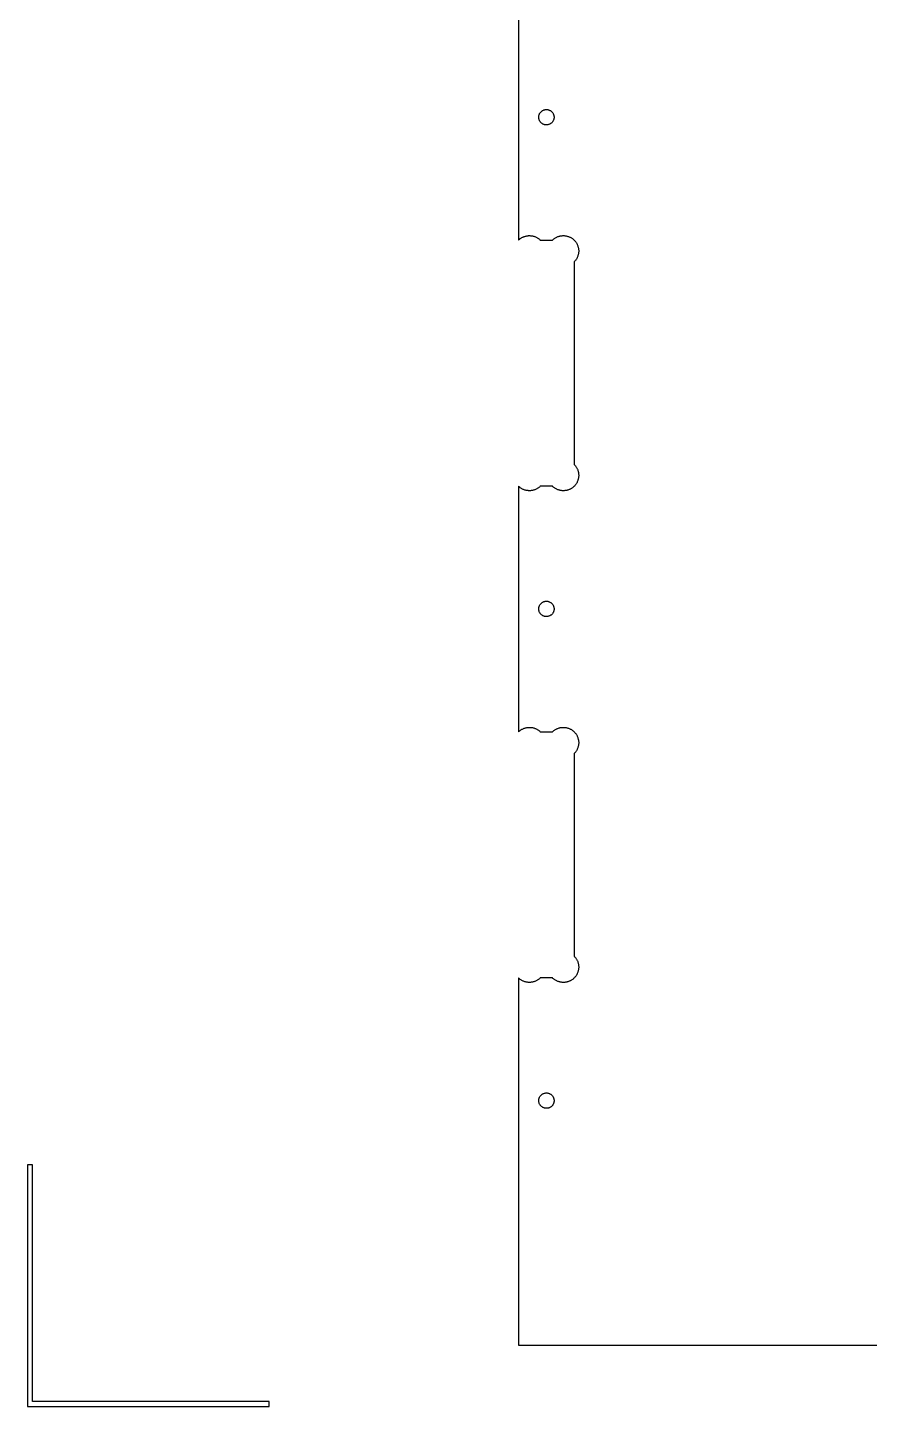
# Model space of a CAD drawing. Extents: x 0 to 2439, y 0 to 1219.
# Drawn here: x 0.1 to 174.3, y 0.1 to 285.3 of the extents above; entities that cross this region are included whole.
import ezdxf

# ---------------------------------------------------------------- set-up
doc = ezdxf.new("R2010")
doc.units = 0
doc.layers.add('Layer_1', color=7, linetype='CONTINUOUS')

msp = doc.modelspace()

# ---------------------------------------------------------------- linework, layer by layer
at = {"layer": 'Layer_1', "color": 7}
for p, q in [((101.741111, 292.167112), (101.741111, 241.365109)), ((106.534111, 268.056106), (106.616111, 268.113115)), ((106.616111, 268.113115), (106.700111, 268.166116)), ((106.700111, 268.166116), (106.788111, 268.213106)), ((106.788111, 268.213106), (106.879111, 268.254113)), ((106.879111, 268.254113), (106.972111, 268.290096)), ((106.972111, 268.290096), (107.06711, 268.320097)), ((107.06711, 268.320097), (107.16411, 268.344086)), ((107.16411, 268.344114), (107.262112, 268.361047)), ((107.262112, 268.361104), (107.361112, 268.372957)), ((107.361112, 268.373098), (107.461112, 268.378178)), ((107.461112, 268.378122), (107.561112, 268.378122)), ((107.561112, 268.377106), (107.66011, 268.37005)), ((107.66011, 268.370106), (107.759111, 268.355995)), ((107.759111, 268.356108), (107.857112, 268.337199)), ((107.857112, 268.337115), (107.95311, 268.31115)), ((107.95311, 268.311122), (108.04711, 268.279118)), ((108.04711, 268.279118), (108.140111, 268.241103)), ((108.140111, 268.241103), (108.230111, 268.19812)), ((108.230111, 268.19812), (108.31611, 268.149098)), ((108.31611, 268.149098), (108.400111, 268.095109)), ((108.400111, 268.095109), (108.480112, 268.035109)), ((105.907112, 266.75811), (105.908241, 266.857113)), ((105.91211, 266.658118), (105.907115, 266.75811)), ((105.908111, 266.857113), (105.91511, 266.957104)), ((105.92411, 266.559115), (105.912116, 266.658118)), ((105.91511, 266.957104), (105.929108, 267.056108)), ((105.941111, 266.461099), (105.924121, 266.559115)), ((105.929111, 267.056108), (105.949121, 267.154124)), ((105.965111, 266.364099), (105.941122, 266.461099)), ((105.949112, 267.154124), (105.974117, 267.250108)), ((105.995112, 266.269103), (105.965111, 266.364099)), ((105.974111, 267.250108), (106.006113, 267.344116)), ((106.031112, 266.176111), (105.995112, 266.269103)), ((106.006113, 267.344116), (106.044111, 267.437108)), ((106.07211, 266.085122), (106.031112, 266.176111)), ((106.044111, 267.437108), (106.08711, 267.527109)), ((106.119112, 265.997097), (106.07211, 266.085122)), ((106.08711, 267.527109), (106.13611, 267.613102)), ((106.17211, 265.913108), (106.119112, 265.997097)), ((106.13611, 267.613102), (106.191112, 267.697119)), ((106.230112, 265.831122), (106.17211, 265.913108)), ((106.191112, 267.697119), (106.250111, 267.777101)), ((106.292111, 265.754104), (106.230112, 265.831122)), ((106.250111, 267.777101), (106.31411, 267.853104)), ((106.36011, 265.680105), (106.292111, 265.754104)), ((106.31411, 267.853104), (106.383111, 267.925098)), ((106.43211, 265.611102), (106.36011, 265.680105)), ((106.383111, 267.925098), (106.457112, 267.993114)), ((106.50811, 265.547122), (106.43211, 265.611102)), ((106.457112, 267.993114), (106.534111, 268.056106)), ((106.588111, 265.487122), (106.50811, 265.547122)), ((106.672112, 265.433104), (106.588111, 265.487122)), ((106.75911, 265.384111), (106.672112, 265.433104)), ((106.848111, 265.3411), (106.75911, 265.384111)), ((106.941112, 265.303113), (106.848111, 265.3411)), ((107.035112, 265.271109), (106.941112, 265.303113)), ((107.132112, 265.245116), (107.035112, 265.271081)), ((107.229111, 265.226123), (107.132112, 265.245032)), ((107.328112, 265.212096), (107.229111, 265.226207)), ((107.824112, 265.238117), (107.72611, 265.221184)), ((107.921112, 265.262106), (107.824112, 265.238117)), ((108.016111, 265.292106), (107.921112, 265.262106)), ((108.109111, 265.328118), (108.016111, 265.292106)), ((108.200111, 265.369096), (108.109111, 265.328118)), ((108.288111, 265.416115), (108.200111, 265.369096)), ((108.37311, 265.469116), (108.288111, 265.416115)), ((108.454111, 265.527113), (108.37311, 265.469116)), ((108.53111, 265.589117), (108.454111, 265.527113)), ((108.480112, 268.035109), (108.556112, 267.971101)), ((108.605111, 265.657104), (108.53111, 265.589117)), ((108.556112, 267.971101), (108.628112, 267.902097)), ((108.674112, 265.729099), (108.605111, 265.657104)), ((108.628112, 267.902097), (108.696111, 267.828099)), ((108.738111, 265.805102), (108.674112, 265.729099)), ((108.696111, 267.828099), (108.759111, 267.751108)), ((108.798112, 265.885112), (108.738111, 265.805102)), ((108.759111, 267.751108), (108.816112, 267.670111)), ((108.852112, 265.969101), (108.798112, 265.885112)), ((108.816112, 267.670111), (108.86911, 267.585105)), ((108.901111, 266.05611), (108.852112, 265.969101)), ((108.86911, 267.585105), (108.916112, 267.497108)), ((108.944111, 266.145123), (108.901111, 266.05611)), ((108.916112, 267.497108), (108.958112, 267.40612)), ((108.982112, 266.238115), (108.944111, 266.145123)), ((108.958112, 267.40612), (108.99311, 267.3131)), ((109.01411, 266.332123), (108.982112, 266.238115)), ((108.99311, 267.3131), (109.02311, 267.218104)), ((109.040112, 266.429123), (109.014119, 266.332123)), ((109.02311, 267.218104), (109.047099, 267.121104)), ((109.059111, 266.526123), (109.040117, 266.429123)), ((109.047111, 267.121104), (109.065116, 267.023116)), ((109.073112, 266.625098), (109.059114, 266.526123)), ((109.065111, 267.023116), (109.076117, 266.924113)), ((109.080111, 266.725118), (109.073112, 266.625098)), ((109.076112, 266.924113), (109.081107, 266.824121)), ((109.08111, 266.824121), (109.079981, 266.725118)), ((107.428112, 265.205097), (107.328112, 265.212153)), ((107.52711, 265.204109), (107.428112, 265.204109)), ((107.627112, 265.209105), (107.52711, 265.204025)), ((107.72611, 265.221099), (107.627112, 265.208964)), ((101.741111, 241.365109), (101.789111, 241.413115)), ((101.789111, 241.413115), (101.886111, 241.503115)), ((101.886111, 241.503115), (101.988112, 241.588121)), ((101.988112, 241.588121), (102.09311, 241.670106)), ((102.09311, 241.670106), (102.201111, 241.747096)), ((102.201111, 241.747096), (102.313111, 241.81912)), ((102.313111, 241.81912), (102.427111, 241.887107)), ((102.427111, 241.887107), (102.545111, 241.950099)), ((102.545111, 241.950099), (102.66411, 242.008124)), ((102.66411, 242.008124), (102.786112, 242.061097)), ((102.786112, 242.061097), (102.911111, 242.108115)), ((102.911111, 242.108115), (103.037112, 242.151098)), ((103.037112, 242.151098), (103.164112, 242.188097)), ((103.164112, 242.188097), (103.29311, 242.219113)), ((103.29311, 242.219113), (103.424112, 242.246206)), ((103.424112, 242.246122), (103.555111, 242.267006)), ((103.555111, 242.267119), (103.687112, 242.282077)), ((103.687112, 242.282105), (103.82011, 242.291983)), ((103.82011, 242.292124), (103.953112, 242.296075)), ((103.953112, 242.296103), (104.08611, 242.293281)), ((104.08611, 242.2941), (104.21911, 242.287044)), ((104.21911, 242.2871), (104.351111, 242.274965)), ((104.351111, 242.275106), (104.483112, 242.257044)), ((104.483112, 242.2571), (104.614111, 242.233111)), ((104.614111, 242.233111), (104.743112, 242.204099)), ((104.743112, 242.204099), (104.87211, 242.170119)), ((104.87211, 242.170119), (104.99911, 242.1301)), ((104.99911, 242.1301), (105.124112, 242.085114)), ((105.124112, 242.085114), (105.247113, 242.035104)), ((105.247113, 242.035104), (105.368113, 241.979111)), ((105.368113, 241.979111), (105.48611, 241.919111)), ((105.48611, 241.919111), (105.602111, 241.854115)), ((105.602111, 241.854115), (105.71511, 241.784124)), ((105.71511, 241.784124), (105.825112, 241.709109)), ((105.825112, 241.709109), (105.932111, 241.630115)), ((105.932111, 241.630115), (106.035111, 241.546098)), ((106.035111, 241.546098), (106.135111, 241.458101)), ((106.135111, 241.458101), (106.231111, 241.366096)), ((106.231111, 241.366096), (108.75711, 241.366096)), ((108.75711, 241.366096), (108.853111, 241.458101)), ((108.853111, 241.458101), (108.953111, 241.546098)), ((108.953111, 241.546098), (109.056111, 241.630115)), ((109.056111, 241.630115), (109.16311, 241.709109)), ((109.16311, 241.709109), (109.273111, 241.784124)), ((109.273111, 241.784124), (109.38611, 241.854115)), ((109.38611, 241.854115), (109.502112, 241.919111)), ((109.502112, 241.919111), (109.620112, 241.979111)), ((109.620112, 241.979111), (109.741112, 242.035104)), ((109.741112, 242.035104), (109.86411, 242.085114)), ((109.86411, 242.085114), (109.989112, 242.1301)), ((109.989112, 242.1301), (110.116112, 242.170119)), ((110.116112, 242.170119), (110.24511, 242.204099)), ((110.24511, 242.204099), (110.37511, 242.233111)), ((110.37511, 242.233111), (110.50511, 242.2571)), ((110.50511, 242.2571), (110.637111, 242.275162)), ((110.637111, 242.275106), (110.770111, 242.287242)), ((110.770111, 242.2871), (110.902112, 242.294156)), ((110.902112, 242.2941), (111.035112, 242.296922)), ((111.035112, 242.296103), (111.168112, 242.292152)), ((111.168112, 242.292124), (111.301112, 242.282246)), ((111.301112, 242.282105), (111.43311, 242.267147)), ((111.43311, 242.267119), (111.564112, 242.246235)), ((111.564112, 242.246122), (111.695111, 242.219028)), ((111.695111, 242.219113), (111.824112, 242.188097)), ((111.824112, 242.188097), (111.952111, 242.151098)), ((111.952111, 242.151098), (112.07811, 242.108115)), ((112.07811, 242.108115), (112.20211, 242.061097)), ((112.20211, 242.061097), (112.324111, 242.008124)), ((112.324111, 242.008124), (112.444112, 241.950099)), ((112.444112, 241.950099), (112.56111, 241.887107)), ((112.56111, 241.887107), (112.675111, 241.81912)), ((112.675111, 241.81912), (112.787111, 241.747096)), ((112.787111, 241.747096), (112.895112, 241.670106)), ((112.895112, 241.670106), (113.00011, 241.588121)), ((113.00011, 241.588121), (113.102111, 241.503115)), ((113.102111, 241.503115), (113.200112, 241.413115)), ((113.200112, 241.413115), (113.294112, 241.319106)), ((113.294112, 241.319106), (113.38411, 241.221119)), ((113.38411, 241.221119), (113.470111, 241.119124)), ((113.470111, 241.119124), (113.551112, 241.014109)), ((113.551112, 241.014109), (113.628111, 240.906102)), ((113.628111, 240.906102), (113.70111, 240.794117)), ((113.70111, 240.794117), (113.76811, 240.680099)), ((113.76811, 240.680099), (113.83111, 240.562102)), ((113.83111, 240.562102), (113.88911, 240.443117)), ((113.88911, 240.443117), (113.942111, 240.321112)), ((113.942111, 240.321112), (113.98911, 240.196116)), ((113.98911, 240.196116), (114.032112, 240.070104)), ((114.032112, 240.070104), (114.069111, 239.943104)), ((114.069111, 239.943104), (114.101112, 239.8141)), ((114.101112, 239.8141), (114.127105, 239.683121)), ((114.127111, 239.683121), (114.148108, 239.552113)), ((113.294112, 236.9231), (113.247111, 236.87611)), ((113.247111, 236.87611), (113.247111, 194.961115)), ((113.38411, 237.021116), (113.294112, 236.9231)), ((113.470111, 237.123111), (113.38411, 237.021116)), ((113.551112, 237.228098), (113.470111, 237.123111)), ((113.628111, 237.336104), (113.551112, 237.228098)), ((113.70111, 237.448118), (113.628111, 237.336104)), ((113.76811, 237.562108), (113.70111, 237.448118)), ((113.83111, 237.680105), (113.76811, 237.562108)), ((113.88911, 237.799118), (113.83111, 237.680105)), ((113.942111, 237.921123), (113.88911, 237.799118)), ((113.98911, 238.045103), (113.942111, 237.921123)), ((114.032112, 238.172103), (113.98911, 238.045103)), ((114.069111, 238.299103), (114.032112, 238.172103)), ((114.101112, 238.428107), (114.069111, 238.299103)), ((114.127111, 238.559114), (114.101118, 238.428107)), ((114.148111, 238.690122), (114.127113, 238.559114)), ((114.148111, 239.552113), (114.163097, 239.420118)), ((114.163111, 238.822117), (114.148125, 238.690122)), ((114.163111, 239.420118), (114.173102, 239.287106)), ((114.17311, 238.9551), (114.163119, 238.822117)), ((114.177112, 239.088112), (114.173104, 238.9551)), ((114.17311, 239.287106), (114.177118, 239.154123)), ((114.177112, 239.154123), (114.177112, 239.088112)), ((113.247111, 194.961115), (113.339112, 194.861124)), ((113.339112, 194.861124), (113.427112, 194.761104)), ((113.427112, 194.761104), (113.51111, 194.661113)), ((113.51111, 194.661113), (113.590112, 194.551102)), ((113.590112, 194.551102), (113.66511, 194.44112)), ((113.66511, 194.44112), (113.73511, 194.33111)), ((113.73511, 194.33111), (113.800111, 194.211109)), ((113.800111, 194.211109), (113.861111, 194.091108)), ((113.861111, 194.091108), (113.91611, 193.971108)), ((113.91611, 193.971108), (113.966111, 193.851107)), ((113.76811, 191.151115), (113.70111, 191.041105)), ((113.83111, 191.271116), (113.76811, 191.151115)), ((113.88911, 191.391117), (113.83111, 191.271116)), ((113.942111, 191.511118), (113.88911, 191.391117)), ((113.98911, 191.631118), (113.942111, 191.511118)), ((113.966111, 193.851107), (114.011112, 193.721115)), ((114.032112, 191.76111), (113.98911, 191.631118)), ((114.011112, 193.721115), (114.051111, 193.601114)), ((114.069111, 191.891102), (114.032112, 191.76111)), ((114.051111, 193.601114), (114.08511, 193.471123)), ((114.101112, 192.021121), (114.069111, 191.891102)), ((114.08511, 193.471123), (114.114112, 193.341103)), ((114.127111, 192.151113), (114.101118, 192.021121)), ((114.114112, 193.341103), (114.1381, 193.211111)), ((114.148111, 192.281104), (114.127113, 192.151113)), ((114.138112, 193.211111), (114.156117, 193.08112)), ((114.163111, 192.411096), (114.148125, 192.281104)), ((114.156112, 193.08112), (114.169122, 192.941109)), ((114.17311, 192.541116), (114.163119, 192.411096)), ((114.169111, 192.941109), (114.17611, 192.811118)), ((114.177112, 192.681098), (114.173104, 192.541116)), ((114.17611, 192.811118), (114.177239, 192.681098)), ((101.789111, 190.421119), (101.741111, 190.4711)), ((101.741111, 190.4711), (101.741111, 139.66111)), ((101.886111, 190.331118), (101.789111, 190.421119)), ((101.988112, 190.241118), (101.886111, 190.331118)), ((102.09311, 190.161108), (101.988112, 190.241118)), ((102.201111, 190.081098), (102.09311, 190.161108)), ((102.313111, 190.011106), (102.201111, 190.081098)), ((102.427111, 189.941115), (102.313111, 190.011106)), ((102.545111, 189.881115), (102.427111, 189.941115)), ((102.66411, 189.821114), (102.545111, 189.881115)), ((102.786112, 189.771105), (102.66411, 189.821114)), ((102.911111, 189.721123), (102.786112, 189.771105)), ((103.037112, 189.681104), (102.911111, 189.721123)), ((103.164112, 189.641113), (103.037112, 189.681104)), ((103.29311, 189.611113), (103.164112, 189.641113)), ((103.424112, 189.591103), (103.29311, 189.611141)), ((103.555111, 189.561103), (103.424112, 189.591103)), ((103.687112, 189.551112), (103.555111, 189.56099)), ((103.82011, 189.541122), (103.687112, 189.551)), ((103.953112, 189.541122), (103.82011, 189.541122)), ((104.08611, 189.541122), (103.953112, 189.541122)), ((104.21911, 189.541122), (104.08611, 189.541122)), ((104.351111, 189.561103), (104.21911, 189.541065)), ((104.483112, 189.571122), (104.351111, 189.561244)), ((104.614111, 189.601122), (104.483112, 189.571122)), ((104.743112, 189.631122), (104.614111, 189.601122)), ((104.87211, 189.661123), (104.743112, 189.631122)), ((104.99911, 189.701114), (104.87211, 189.661123)), ((105.124112, 189.751123), (104.99911, 189.701114)), ((105.247113, 189.801105), (105.124112, 189.751123)), ((105.368113, 189.851115), (105.247113, 189.801105)), ((105.48611, 189.911115), (105.368113, 189.851115)), ((105.602111, 189.981106), (105.48611, 189.911115)), ((105.71511, 190.051097), (105.602111, 189.981106)), ((105.825112, 190.121117), (105.71511, 190.051097)), ((105.932111, 190.201098), (105.825112, 190.121117)), ((106.035111, 190.291099), (105.932111, 190.201098)), ((106.135111, 190.371109), (106.035111, 190.291099)), ((106.231111, 190.4711), (106.135111, 190.371109)), ((108.75711, 190.4711), (106.231111, 190.4711)), ((108.853111, 190.371109), (108.75711, 190.4711)), ((108.953111, 190.291099), (108.853111, 190.371109)), ((109.056111, 190.201098), (108.953111, 190.291099)), ((109.16311, 190.121117), (109.056111, 190.201098)), ((109.273111, 190.051097), (109.16311, 190.121117)), ((109.38611, 189.981106), (109.273111, 190.051097)), ((109.502112, 189.911115), (109.38611, 189.981106)), ((109.620112, 189.851115), (109.502112, 189.911115)), ((109.741112, 189.801105), (109.620112, 189.851115)), ((109.86411, 189.751123), (109.741112, 189.801105)), ((109.989112, 189.701114), (109.86411, 189.751123)), ((110.116112, 189.661123), (109.989112, 189.701114)), ((110.24511, 189.631122), (110.116112, 189.661123)), ((110.37511, 189.601122), (110.24511, 189.631122)), ((110.50511, 189.571122), (110.37511, 189.601122)), ((110.637111, 189.561103), (110.50511, 189.570981)), ((110.770111, 189.541122), (110.637111, 189.56116)), ((110.902112, 189.541122), (110.770111, 189.541122)), ((111.035112, 189.541122), (110.902112, 189.541122)), ((111.168112, 189.541122), (111.035112, 189.541122)), ((111.301112, 189.551112), (111.168112, 189.541235)), ((111.43311, 189.561103), (111.301112, 189.551225)), ((111.564112, 189.591103), (111.43311, 189.561103)), ((111.695111, 189.611113), (111.564112, 189.591075)), ((111.824112, 189.641113), (111.695111, 189.611113)), ((111.952111, 189.681104), (111.824112, 189.641113)), ((112.07811, 189.721123), (111.952111, 189.681104)), ((112.20211, 189.771105), (112.07811, 189.721123)), ((112.324111, 189.821114), (112.20211, 189.771105)), ((112.444112, 189.881115), (112.324111, 189.821114)), ((112.56111, 189.941115), (112.444112, 189.881115)), ((112.675111, 190.011106), (112.56111, 189.941115)), ((112.787111, 190.081098), (112.675111, 190.011106)), ((112.895112, 190.161108), (112.787111, 190.081098)), ((113.00011, 190.241118), (112.895112, 190.161108)), ((113.102111, 190.331118), (113.00011, 190.241118)), ((113.200112, 190.421119), (113.102111, 190.331118)), ((113.294112, 190.51112), (113.200112, 190.421119)), ((113.38411, 190.611111), (113.294112, 190.51112)), ((113.470111, 190.711102), (113.38411, 190.611111)), ((113.551112, 190.821112), (113.470111, 190.711102)), ((113.628111, 190.931123), (113.551112, 190.821112)), ((113.70111, 191.041105), (113.628111, 190.931123)), ((105.929111, 165.351121), (105.949121, 165.451113)), ((105.949112, 165.451113), (105.974117, 165.551104)), ((105.974111, 165.551104), (106.006113, 165.641105)), ((106.006113, 165.641105), (106.044111, 165.741096)), ((106.044111, 165.741096), (106.08711, 165.831097)), ((106.08711, 165.831097), (106.13611, 165.911107)), ((106.13611, 165.911107), (106.191112, 166.001107)), ((106.191112, 166.001107), (106.250111, 166.081117)), ((106.250111, 166.081117), (106.31411, 166.151108)), ((106.31411, 166.151108), (106.383111, 166.2211)), ((106.383111, 166.2211), (106.457112, 166.291119)), ((106.457112, 166.291119), (106.534111, 166.351119)), ((106.534111, 166.351119), (106.616111, 166.41112)), ((106.616111, 166.41112), (106.700111, 166.461101)), ((106.700111, 166.461101), (106.788111, 166.511111)), ((106.788111, 166.511111), (106.879111, 166.551102)), ((106.879111, 166.551102), (106.972111, 166.591121)), ((106.972111, 166.591121), (107.06711, 166.621121)), ((107.06711, 166.621121), (107.16411, 166.641159)), ((107.16411, 166.641103), (107.262112, 166.66114)), ((107.262112, 166.661112), (107.361112, 166.67099)), ((107.361112, 166.671103), (107.461112, 166.680981)), ((107.461112, 166.681122), (107.561112, 166.681122)), ((107.561112, 166.681122), (107.66011, 166.671244)), ((107.66011, 166.671103), (107.759111, 166.661225)), ((107.759111, 166.661112), (107.857112, 166.641074)), ((107.857112, 166.641103), (107.95311, 166.611102)), ((107.95311, 166.611102), (108.04711, 166.581102)), ((108.04711, 166.581102), (108.140111, 166.541111)), ((108.140111, 166.541111), (108.230111, 166.50112)), ((108.230111, 166.50112), (108.31611, 166.451111)), ((108.31611, 166.451111), (108.400111, 166.39111)), ((108.400111, 166.39111), (108.480112, 166.33111)), ((108.480112, 166.33111), (108.556112, 166.271109)), ((108.556112, 166.271109), (108.628112, 166.201118)), ((108.628112, 166.201118), (108.696111, 166.131099)), ((108.696111, 166.131099), (108.759111, 166.051117)), ((108.759111, 166.051117), (108.816112, 165.971107)), ((108.816112, 165.971107), (108.86911, 165.881106)), ((108.86911, 165.881106), (108.916112, 165.801096)), ((108.916112, 165.801096), (108.958112, 165.711124)), ((108.958112, 165.711124), (108.99311, 165.611104)), ((108.99311, 165.611104), (109.02311, 165.521104)), ((109.02311, 165.521104), (109.047099, 165.421112)), ((109.047111, 165.421112), (109.065116, 165.321121)), ((105.907112, 165.06111), (105.908241, 165.161101)), ((105.91211, 164.961118), (105.907112, 165.06111)), ((105.908111, 165.161101), (105.91511, 165.261121)), ((105.92411, 164.861099), (105.912116, 164.961118)), ((105.91511, 165.261121), (105.929108, 165.351121)), ((105.941111, 164.761108), (105.924121, 164.861099)), ((105.965111, 164.661116), (105.941122, 164.761108)), ((105.995112, 164.571116), (105.965111, 164.661116)), ((106.031112, 164.471096), (105.995112, 164.571116)), ((106.07211, 164.381124), (106.031112, 164.471096)), ((106.119112, 164.301114), (106.07211, 164.381124)), ((106.17211, 164.211113), (106.119112, 164.301114)), ((106.230112, 164.131103), (106.17211, 164.211113)), ((106.292111, 164.051121), (106.230112, 164.131103)), ((106.36011, 163.981102), (106.292111, 164.051121)), ((106.43211, 163.911111), (106.36011, 163.981102)), ((106.50811, 163.85111), (106.43211, 163.911111)), ((106.588111, 163.79111), (106.50811, 163.85111)), ((106.672112, 163.731109), (106.588111, 163.79111)), ((106.75911, 163.6811), (106.672112, 163.731109)), ((106.848111, 163.641109), (106.75911, 163.6811)), ((106.941112, 163.601118), (106.848111, 163.641109)), ((107.035112, 163.571118), (106.941112, 163.601118)), ((107.132112, 163.541117), (107.035112, 163.571118)), ((107.229111, 163.521108), (107.132112, 163.541146)), ((107.328112, 163.511117), (107.229111, 163.520995)), ((107.428112, 163.501098), (107.328112, 163.510976)), ((107.52711, 163.501098), (107.428112, 163.501098)), ((107.627112, 163.511117), (107.52711, 163.501239)), ((107.72611, 163.521108), (107.627112, 163.51123)), ((107.824112, 163.541117), (107.72611, 163.52108)), ((107.921112, 163.561099), (107.824112, 163.541061)), ((108.016111, 163.591099), (107.921112, 163.561099)), ((108.109111, 163.631118), (108.016111, 163.591099)), ((108.200111, 163.671109), (108.109111, 163.631118)), ((108.288111, 163.721119), (108.200111, 163.671109)), ((108.37311, 163.7711), (108.288111, 163.721119)), ((108.454111, 163.831101), (108.37311, 163.7711)), ((108.53111, 163.891101), (108.454111, 163.831101)), ((108.605111, 163.96112), (108.53111, 163.891101)), ((108.674112, 164.031112), (108.605111, 163.96112)), ((108.738111, 164.101103), (108.674112, 164.031112)), ((108.798112, 164.181113), (108.738111, 164.101103)), ((108.852112, 164.271113), (108.798112, 164.181113)), ((108.901111, 164.351123), (108.852112, 164.271113)), ((108.944111, 164.441124), (108.901111, 164.351123)), ((108.982112, 164.541115), (108.944111, 164.441124)), ((109.01411, 164.631116), (108.982112, 164.541115)), ((109.040112, 164.731107), (109.014119, 164.631116)), ((109.059111, 164.831099), (109.040117, 164.731107)), ((109.073112, 164.921099), (109.059114, 164.831099)), ((109.065111, 165.321121), (109.076117, 165.221102)), ((109.080111, 165.021119), (109.073112, 164.921099)), ((109.076112, 165.221102), (109.081107, 165.12111)), ((109.08111, 165.12111), (109.079981, 165.021119)), ((101.789111, 139.71112), (101.886111, 139.80112)), ((101.886111, 139.80112), (101.988112, 139.891121)), ((101.988112, 139.891121), (102.09311, 139.971103)), ((102.09311, 139.971103), (102.201111, 140.051113)), ((102.201111, 140.051113), (102.313111, 140.121104)), ((102.313111, 140.121104), (102.427111, 140.191123)), ((102.427111, 140.191123), (102.545111, 140.251124)), ((102.545111, 140.251124), (102.66411, 140.311124)), ((102.66411, 140.311124), (102.786112, 140.361106)), ((102.786112, 140.361106), (102.911111, 140.411115)), ((102.911111, 140.411115), (103.037112, 140.451106)), ((103.037112, 140.451106), (103.164112, 140.491097)), ((103.164112, 140.491097), (103.29311, 140.521097)), ((103.29311, 140.521097), (103.424112, 140.541135)), ((103.424112, 140.541107), (103.555111, 140.571107)), ((103.555111, 140.571107), (103.687112, 140.580985)), ((103.687112, 140.581098), (103.82011, 140.590976)), ((103.82011, 140.591117), (103.953112, 140.591117)), ((103.953112, 140.591117), (104.08611, 140.591117)), ((104.08611, 140.591117), (104.21911, 140.591117)), ((104.21911, 140.591117), (104.351111, 140.571079)), ((104.351111, 140.571107), (104.483112, 140.561229)), ((104.483112, 140.561116), (104.614111, 140.531116)), ((104.614111, 140.531116), (104.743112, 140.501116)), ((104.743112, 140.501116), (104.87211, 140.471116)), ((104.87211, 140.471116), (104.99911, 140.431097)), ((104.99911, 140.431097), (105.124112, 140.381115)), ((105.124112, 140.381115), (105.247113, 140.331105)), ((105.247113, 140.331105), (105.368113, 140.281124)), ((105.368113, 140.281124), (105.48611, 140.221123)), ((105.48611, 140.221123), (105.602111, 140.151104)), ((105.602111, 140.151104), (105.71511, 140.081113)), ((105.71511, 140.081113), (105.825112, 140.011122)), ((105.825112, 140.011122), (105.932111, 139.931112)), ((105.932111, 139.931112), (106.035111, 139.841111)), ((106.035111, 139.841111), (106.135111, 139.761101)), ((106.135111, 139.761101), (106.231111, 139.6711)), ((108.75711, 139.6711), (108.853111, 139.761101)), ((108.853111, 139.761101), (108.953111, 139.841111)), ((108.953111, 139.841111), (109.056111, 139.931112)), ((109.056111, 139.931112), (109.16311, 140.011122)), ((109.16311, 140.011122), (109.273111, 140.081113)), ((109.273111, 140.081113), (109.38611, 140.151104)), ((109.38611, 140.151104), (109.502112, 140.221123)), ((109.502112, 140.221123), (109.620112, 140.281124)), ((109.620112, 140.281124), (109.741112, 140.331105)), ((109.741112, 140.331105), (109.86411, 140.381115)), ((109.86411, 140.381115), (109.989112, 140.431097)), ((109.989112, 140.431097), (110.116112, 140.471116)), ((110.116112, 140.471116), (110.24511, 140.501116)), ((110.24511, 140.501116), (110.37511, 140.531116)), ((110.37511, 140.531116), (110.50511, 140.561116)), ((110.50511, 140.561116), (110.637111, 140.570994)), ((110.637111, 140.571107), (110.770111, 140.591145)), ((110.770111, 140.591117), (110.902112, 140.591117)), ((110.902112, 140.591117), (111.035112, 140.591117)), ((111.035112, 140.591117), (111.168112, 140.591117)), ((111.168112, 140.591117), (111.301112, 140.581239)), ((111.301112, 140.581098), (111.43311, 140.57122)), ((111.43311, 140.571107), (111.564112, 140.541107)), ((111.564112, 140.541107), (111.695111, 140.521069)), ((111.695111, 140.521097), (111.824112, 140.491097)), ((111.824112, 140.491097), (111.952111, 140.451106)), ((111.952111, 140.451106), (112.07811, 140.411115)), ((112.07811, 140.411115), (112.20211, 140.361106)), ((112.20211, 140.361106), (112.324111, 140.311124)), ((112.324111, 140.311124), (112.444112, 140.251124)), ((112.444112, 140.251124), (112.56111, 140.191123)), ((112.56111, 140.191123), (112.675111, 140.121104)), ((112.675111, 140.121104), (112.787111, 140.051113)), ((112.787111, 140.051113), (112.895112, 139.971103)), ((112.895112, 139.971103), (113.00011, 139.891121)), ((113.00011, 139.891121), (113.102111, 139.80112)), ((113.102111, 139.80112), (113.200112, 139.71112)), ((101.741111, 139.66111), (101.789111, 139.71112)), ((106.231111, 139.6711), (108.75711, 139.6711)), ((113.200112, 139.71112), (113.294112, 139.621119)), ((113.294112, 139.621119), (113.38411, 139.521099)), ((113.38411, 139.521099), (113.470111, 139.421108)), ((113.470111, 139.421108), (113.551112, 139.311098)), ((113.551112, 139.311098), (113.628111, 139.201116)), ((113.628111, 139.201116), (113.70111, 139.091106)), ((113.70111, 139.091106), (113.76811, 138.981124)), ((113.76811, 138.981124), (113.83111, 138.861123)), ((113.83111, 138.861123), (113.88911, 138.741122)), ((113.88911, 138.741122), (113.942111, 138.621121)), ((113.942111, 138.621121), (113.98911, 138.50112)), ((113.98911, 138.50112), (114.032112, 138.3711)), ((114.032112, 138.3711), (114.069111, 138.241109)), ((114.069111, 138.241109), (114.101112, 138.111117)), ((114.101112, 138.111117), (114.127105, 137.981097)), ((114.127111, 137.981097), (114.148108, 137.851106)), ((114.148111, 136.991118), (114.127113, 136.861098)), ((114.148111, 137.851106), (114.163097, 137.721114)), ((114.163111, 137.12111), (114.148125, 136.991118)), ((114.163111, 137.721114), (114.173102, 137.591123)), ((114.17311, 137.251101), (114.163111, 137.12111)), ((114.177112, 137.391112), (114.173104, 137.251101)), ((114.17311, 137.591123), (114.177118, 137.451112)), ((114.177112, 137.451112), (114.177112, 137.391112)), ((113.294112, 135.221105), (113.247111, 135.171124)), ((113.247111, 135.171124), (113.247111, 93.261124)), ((113.38411, 135.321096), (113.294112, 135.221105)), ((113.470111, 135.421116), (113.38411, 135.321096)), ((113.551112, 135.531098), (113.470111, 135.421116)), ((113.628111, 135.641108), (113.551112, 135.531098)), ((113.70111, 135.751118), (113.628111, 135.641108)), ((113.76811, 135.8611), (113.70111, 135.751118)), ((113.83111, 135.981101), (113.76811, 135.8611)), ((113.88911, 136.101102), (113.83111, 135.981101)), ((113.942111, 136.221103), (113.88911, 136.101102)), ((113.98911, 136.341104), (113.942111, 136.221103)), ((114.032112, 136.471124), (113.98911, 136.341104)), ((114.069111, 136.601115), (114.032112, 136.471124)), ((114.101112, 136.731107), (114.069111, 136.601115)), ((114.127111, 136.861098), (114.101118, 136.731107)), ((113.247111, 93.261124), (113.339112, 93.161104)), ((113.339112, 93.161104), (113.427112, 93.061113)), ((113.427112, 93.061113), (113.51111, 92.961121)), ((113.51111, 92.961121), (113.590112, 92.851111)), ((113.590112, 92.851111), (113.66511, 92.741101)), ((113.66511, 92.741101), (113.73511, 92.631119)), ((113.73511, 92.631119), (113.800111, 92.511118)), ((113.800111, 92.511118), (113.861111, 92.391117)), ((113.861111, 92.391117), (113.91611, 92.271116)), ((113.91611, 92.271116), (113.966111, 92.151115)), ((113.966111, 92.151115), (114.011112, 92.021124)), ((114.011112, 92.021124), (114.051111, 91.901123)), ((114.051111, 91.901123), (114.08511, 91.771103)), ((114.08511, 91.771103), (114.114112, 91.641112)), ((114.114112, 91.641112), (114.1381, 91.51112)), ((114.138112, 91.51112), (114.156117, 91.3811)), ((114.156112, 91.3811), (114.169122, 91.241118)), ((101.789111, 88.721099), (101.741111, 88.771109)), ((101.741111, 88.771109), (101.741111, 12.841111)), ((101.886111, 88.631099), (101.789111, 88.721099)), ((101.988112, 88.541098), (101.886111, 88.631099)), ((102.09311, 88.461116), (101.988112, 88.541098)), ((102.201111, 88.381106), (102.09311, 88.461116)), ((105.825112, 88.421097), (105.71511, 88.351106)), ((105.932111, 88.501107), (105.825112, 88.421097)), ((106.035111, 88.591108), (105.932111, 88.501107)), ((106.135111, 88.671118), (106.035111, 88.591108)), ((106.231111, 88.771109), (106.135111, 88.671118)), ((108.75711, 88.771109), (106.231111, 88.771109)), ((108.853111, 88.671118), (108.75711, 88.771109)), ((108.953111, 88.591108), (108.853111, 88.671118)), ((109.056111, 88.501107), (108.953111, 88.591108)), ((109.16311, 88.421097), (109.056111, 88.501107)), ((109.273111, 88.351106), (109.16311, 88.421097)), ((112.895112, 88.461116), (112.787111, 88.381106)), ((113.00011, 88.541098), (112.895112, 88.461116)), ((113.102111, 88.631099), (113.00011, 88.541098)), ((113.200112, 88.721099), (113.102111, 88.631099)), ((113.294112, 88.8111), (113.200112, 88.721099)), ((113.38411, 88.91112), (113.294112, 88.8111)), ((113.470111, 89.011111), (113.38411, 88.91112)), ((113.551112, 89.121121), (113.470111, 89.011111)), ((113.628111, 89.231103), (113.551112, 89.121121)), ((113.70111, 89.341113), (113.628111, 89.231103)), ((113.76811, 89.451124), (113.70111, 89.341113)), ((113.83111, 89.571096), (113.76811, 89.451124)), ((113.88911, 89.691097), (113.83111, 89.571096)), ((113.942111, 89.811098), (113.88911, 89.691097)), ((113.98911, 89.931099), (113.942111, 89.811098)), ((114.032112, 90.061119), (113.98911, 89.931099)), ((114.069111, 90.19111), (114.032112, 90.061119)), ((114.101112, 90.321102), (114.069111, 90.19111)), ((114.127111, 90.451122), (114.101118, 90.321102)), ((114.148111, 90.581113), (114.127113, 90.451122)), ((114.163111, 90.711105), (114.148125, 90.581113)), ((114.17311, 90.841096), (114.163119, 90.711105)), ((114.169111, 91.241118), (114.17611, 91.111098)), ((114.177112, 90.981107), (114.173104, 90.841096)), ((114.17611, 91.111098), (114.177239, 90.981107)), ((102.313111, 88.311115), (102.201111, 88.381106)), ((102.427111, 88.241124), (102.313111, 88.311115)), ((102.545111, 88.181124), (102.427111, 88.241124)), ((102.66411, 88.121123), (102.545111, 88.181124)), ((102.786112, 88.071113), (102.66411, 88.121123)), ((102.911111, 88.021104), (102.786112, 88.071113)), ((103.037112, 87.981113), (102.911111, 88.021104)), ((103.164112, 87.941122), (103.037112, 87.981113)), ((103.29311, 87.911122), (103.164112, 87.941122)), ((103.424112, 87.891112), (103.29311, 87.91115)), ((103.555111, 87.861112), (103.424112, 87.891112)), ((103.687112, 87.851121), (103.555111, 87.860999)), ((103.82011, 87.841102), (103.687112, 87.85098)), ((103.953112, 87.841102), (103.82011, 87.841102)), ((104.08611, 87.841102), (103.953112, 87.841102)), ((104.21911, 87.841102), (104.08611, 87.841102)), ((104.351111, 87.861112), (104.21911, 87.841074)), ((104.483112, 87.871102), (104.351111, 87.861225)), ((104.614111, 87.901103), (104.483112, 87.871102)), ((104.743112, 87.931103), (104.614111, 87.901103)), ((104.87211, 87.961103), (104.743112, 87.931103)), ((104.99911, 88.001122), (104.87211, 87.961103)), ((105.124112, 88.051104), (104.99911, 88.001122)), ((105.247113, 88.101114), (105.124112, 88.051104)), ((105.368113, 88.151123), (105.247113, 88.101114)), ((105.48611, 88.211124), (105.368113, 88.151123)), ((105.602111, 88.281115), (105.48611, 88.211124)), ((105.71511, 88.351106), (105.602111, 88.281115)), ((109.38611, 88.281115), (109.273111, 88.351106)), ((109.502112, 88.211124), (109.38611, 88.281115)), ((109.620112, 88.151123), (109.502112, 88.211124)), ((109.741112, 88.101114), (109.620112, 88.151123)), ((109.86411, 88.051104), (109.741112, 88.101114)), ((109.989112, 88.001122), (109.86411, 88.051104)), ((110.116112, 87.961103), (109.989112, 88.001122)), ((110.24511, 87.931103), (110.116112, 87.961103)), ((110.37511, 87.901103), (110.24511, 87.931103)), ((110.50511, 87.871102), (110.37511, 87.901103)), ((110.637111, 87.861112), (110.50511, 87.87099)), ((110.770111, 87.841102), (110.637111, 87.86114)), ((110.902112, 87.841102), (110.770111, 87.841102)), ((111.035112, 87.841102), (110.902112, 87.841102)), ((111.168112, 87.841102), (111.035112, 87.841102)), ((111.301112, 87.851121), (111.168112, 87.841243)), ((111.43311, 87.861112), (111.301112, 87.851234)), ((111.564112, 87.891112), (111.43311, 87.861112)), ((111.695111, 87.911122), (111.564112, 87.891084)), ((111.824112, 87.941122), (111.695111, 87.911122)), ((111.952111, 87.981113), (111.824112, 87.941122)), ((112.07811, 88.021104), (111.952111, 87.981113)), ((112.20211, 88.071113), (112.07811, 88.021104)), ((112.324111, 88.121123), (112.20211, 88.071113)), ((112.444112, 88.181124), (112.324111, 88.121123)), ((112.56111, 88.241124), (112.444112, 88.181124)), ((112.675111, 88.311115), (112.56111, 88.241124)), ((112.787111, 88.381106), (112.675111, 88.311115)), ((105.907112, 63.361118), (105.908241, 63.46111)), ((105.91211, 63.261099), (105.907115, 63.361118)), ((105.908111, 63.46111), (105.91511, 63.561101)), ((105.92411, 63.161108), (105.912116, 63.261099)), ((105.91511, 63.561101), (105.929108, 63.651102)), ((105.941111, 63.061116), (105.924121, 63.161108)), ((105.929111, 63.651102), (105.949121, 63.751121)), ((105.965111, 62.961097), (105.941122, 63.061116)), ((105.949112, 63.751121), (105.974117, 63.851113)), ((105.995112, 62.871096), (105.965111, 62.961097)), ((105.974111, 63.851113), (106.006113, 63.941113)), ((106.031112, 62.771105), (105.995112, 62.871096)), ((106.006113, 63.941113), (106.044111, 64.041105)), ((106.07211, 62.681104), (106.031112, 62.771105)), ((106.044111, 64.041105), (106.08711, 64.131105)), ((106.08711, 64.131105), (106.13611, 64.211115)), ((106.13611, 64.211115), (106.191112, 64.301116)), ((106.191112, 64.301116), (106.250111, 64.381098)), ((106.250111, 64.381098), (106.31411, 64.451117)), ((106.31411, 64.451117), (106.383111, 64.521108)), ((106.383111, 64.521108), (106.457112, 64.591099)), ((106.457112, 64.591099), (106.534111, 64.6511)), ((106.534111, 64.6511), (106.616111, 64.7111)), ((106.616111, 64.7111), (106.700111, 64.76111)), ((106.700111, 64.76111), (106.788111, 64.81112)), ((106.788111, 64.81112), (106.879111, 64.851111)), ((106.879111, 64.851111), (106.972111, 64.891102)), ((106.972111, 64.891102), (107.06711, 64.921102)), ((107.06711, 64.921102), (107.16411, 64.94114)), ((107.16411, 64.941111), (107.262112, 64.961149)), ((107.262112, 64.961121), (107.361112, 64.970999)), ((107.361112, 64.971112), (107.461112, 64.980989)), ((107.461112, 64.981102), (107.561112, 64.981102)), ((107.561112, 64.981102), (107.66011, 64.971224)), ((107.66011, 64.971112), (107.759111, 64.961234)), ((107.759111, 64.961121), (107.857112, 64.941083)), ((107.857112, 64.941111), (107.95311, 64.911111)), ((107.95311, 64.911111), (108.04711, 64.881111)), ((108.04711, 64.881111), (108.140111, 64.84112)), ((108.140111, 64.84112), (108.230111, 64.801101)), ((108.230111, 64.801101), (108.31611, 64.751119)), ((108.31611, 64.751119), (108.400111, 64.691119)), ((108.400111, 64.691119), (108.480112, 64.631118)), ((108.480112, 64.631118), (108.556112, 64.571118)), ((108.556112, 64.571118), (108.628112, 64.501099)), ((108.628112, 64.501099), (108.696111, 64.431108)), ((108.696111, 64.431108), (108.759111, 64.351098)), ((108.759111, 64.351098), (108.816112, 64.271116)), ((108.816112, 64.271116), (108.86911, 64.181115)), ((108.86911, 64.181115), (108.916112, 64.101105)), ((108.916112, 64.101105), (108.958112, 64.011104)), ((108.982112, 62.841124), (108.944111, 62.741104)), ((108.958112, 64.011104), (108.99311, 63.911113)), ((109.01411, 62.931096), (108.982112, 62.841124)), ((108.99311, 63.911113), (109.02311, 63.821112)), ((109.040112, 63.031116), (109.014119, 62.931096)), ((109.02311, 63.821112), (109.047099, 63.721121)), ((109.059111, 63.131107), (109.040117, 63.031116)), ((109.047111, 63.721121), (109.065116, 63.621102)), ((109.073112, 63.221108), (109.059114, 63.131107)), ((109.065111, 63.621102), (109.076117, 63.52111)), ((109.080111, 63.321099), (109.073112, 63.221108)), ((109.076112, 63.52111), (109.081107, 63.421119)), ((109.08111, 63.421119), (109.079981, 63.321099)), ((106.119112, 62.601122), (106.07211, 62.681104)), ((106.17211, 62.511122), (106.119112, 62.601122)), ((106.230112, 62.431112), (106.17211, 62.511122)), ((106.292111, 62.351102), (106.230112, 62.431112)), ((106.36011, 62.28111), (106.292111, 62.351102)), ((106.43211, 62.211119), (106.36011, 62.28111)), ((106.50811, 62.151119), (106.43211, 62.211119)), ((106.588111, 62.091118), (106.50811, 62.151119)), ((106.672112, 62.031118), (106.588111, 62.091118)), ((106.75911, 61.981108), (106.672112, 62.031118)), ((106.848111, 61.941117), (106.75911, 61.981108)), ((106.941112, 61.901098), (106.848111, 61.941117)), ((107.035112, 61.871098), (106.941112, 61.901098)), ((107.132112, 61.841098), (107.035112, 61.871098)), ((107.229111, 61.821116), (107.132112, 61.841154)), ((107.328112, 61.811098), (107.229111, 61.820975)), ((107.428112, 61.801107), (107.328112, 61.810985)), ((107.52711, 61.801107), (107.428112, 61.801107)), ((107.627112, 61.811098), (107.52711, 61.80122)), ((107.72611, 61.821116), (107.627112, 61.811239)), ((107.824112, 61.841098), (107.72611, 61.82106)), ((107.921112, 61.861107), (107.824112, 61.84107)), ((108.016111, 61.891108), (107.921112, 61.861107)), ((108.109111, 61.931098), (108.016111, 61.891108)), ((108.200111, 61.971118), (108.109111, 61.931098)), ((108.288111, 62.021099), (108.200111, 61.971118)), ((108.37311, 62.071109), (108.288111, 62.021099)), ((108.454111, 62.131109), (108.37311, 62.071109)), ((108.53111, 62.19111), (108.454111, 62.131109)), ((108.605111, 62.261101), (108.53111, 62.19111)), ((108.674112, 62.33112), (108.605111, 62.261101)), ((108.738111, 62.401111), (108.674112, 62.33112)), ((108.798112, 62.481121), (108.738111, 62.401111)), ((108.852112, 62.571122), (108.798112, 62.481121)), ((108.901111, 62.651104), (108.852112, 62.571122)), ((108.944111, 62.741104), (108.901111, 62.651104)), ((1.141111, 50.141124), (0.141111, 50.141124)), ((0.141111, 50.141124), (0.141111, 0.141111)), ((1.141111, 1.141109), (1.141111, 50.141124)), ((101.741111, 12.841111), (294.122122, 12.841111)), ((0.141111, 0.141111), (50.14111, 0.141111)), ((50.14111, 1.141109), (1.141111, 1.141109)), ((50.14111, 0.141111), (50.14111, 1.141109))]:
    msp.add_line(p, q, dxfattribs=at)

doc.saveas('drawing.dxf')
